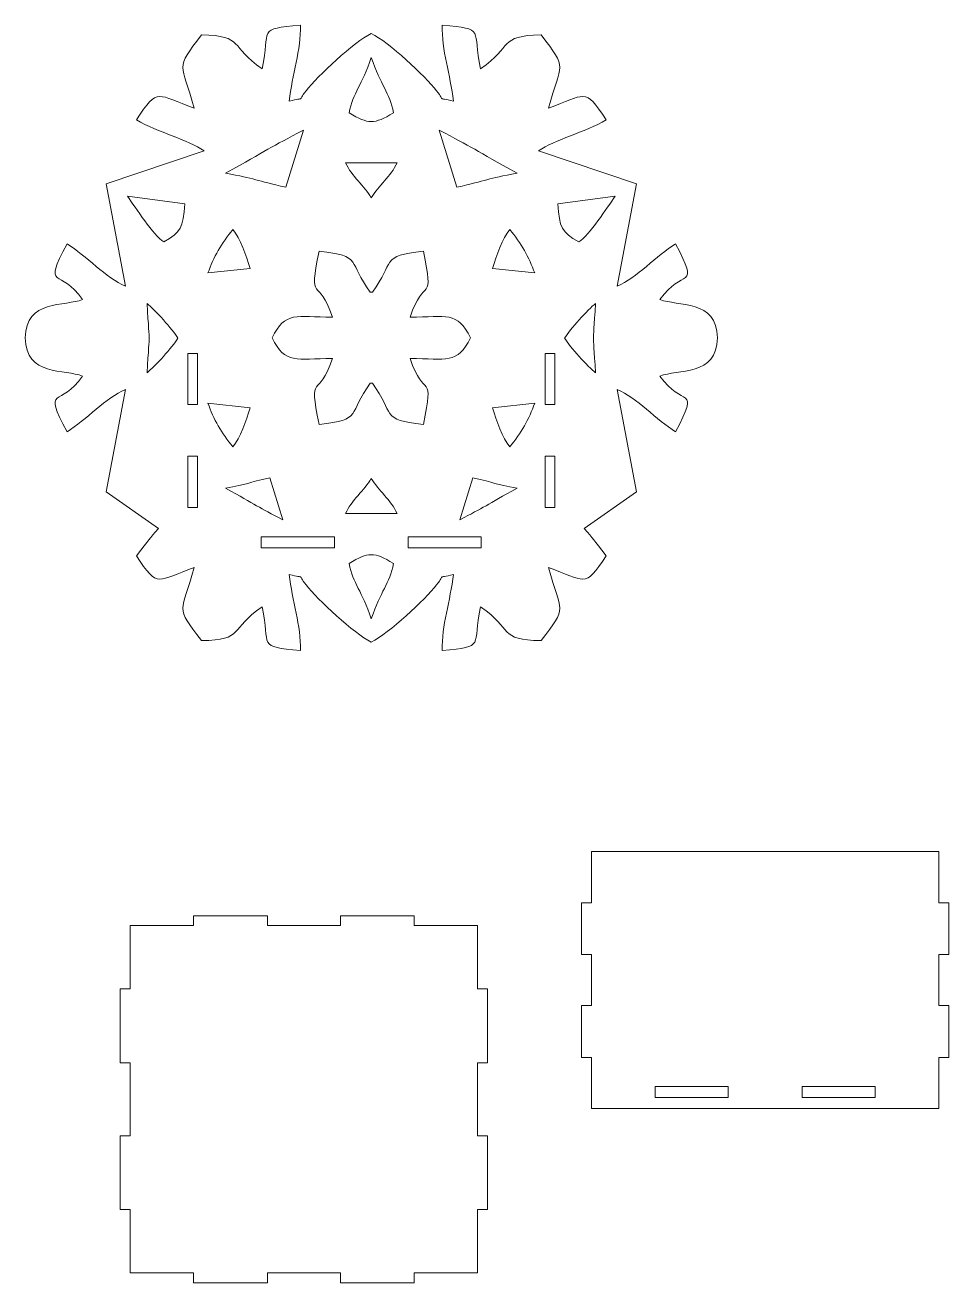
# Model space of a CAD drawing. Header units: centimetres. Extents: x -14.8 to 18.8, y -26.7 to 18.9.
import ezdxf

# ---------------------------------------------------------------- set-up
doc = ezdxf.new("R2010")
doc.units = ezdxf.units.CM
doc.header["$MEASUREMENT"] = 0
doc.layers.add('layer 1', color=7, linetype='Continuous')

msp = doc.modelspace()

# ---------------------------------------------------------------- linework, layer by layer
at = {"layer": 'layer 1', "color": 250, "lineweight": 9}
for points, knots in [([(-2.20881, -3.46827), (-1.57631, -3.16452), (-0.25367, -1.90593), (0.16087, -1.39144), (0.16087, -1.39144), (0.5216, -0.94377), (0.11915, -1.19123), (0.77555, -1.00756), (0.77555, -1.00756), (0.66085, -1.96707), (0.3412, -2.88135), (0.36352, -3.7712), (0.36352, -3.7712), (1.95995, -3.62519), (1.45187, -3.64135), (1.75263, -2.18495), (1.75263, -2.18495), (2.94035, -2.99612), (2.40079, -3.39483), (3.95191, -3.4154), (3.95191, -3.4154), (4.9408, -2.13315), (4.69244, -2.43891), (4.2176, -0.75595), (4.2176, -0.75595), (5.55124, -1.22137), (5.52975, -1.55936), (6.31776, -0.33033), (6.31776, -0.33033), (5.82483, 0.28488), (5.86856, 0.27097), (5.51959, 0.65505), (5.51959, 0.65505), (5.51959, 0.65505), (7.41952, 1.99579), (7.41952, 1.99579), (7.41952, 1.99579), (7.41952, 1.99579), (6.7178, 5.71077), (6.7178, 5.71077), (6.7178, 5.71077), (7.40212, 5.40995), (8.16387, 4.60211), (8.83803, 4.16551), (8.83803, 4.16551), (9.74197, 5.90235), (9.07607, 5.0168), (8.27107, 6.19579), (8.27107, 6.19579), (8.88991, 6.44373), (10.35757, 6.18471), (10.35391, 7.58448), (10.35391, 7.58448), (10.35757, 8.98425), (8.88991, 8.72523), (8.27107, 8.97317), (8.27107, 8.97317), (9.07607, 10.15215), (9.74197, 9.26661), (8.83803, 11.00345), (8.83803, 11.00345), (8.16387, 10.56684), (7.40212, 9.75901), (6.7178, 9.45817), (6.7178, 9.45817), (6.7178, 9.45817), (7.41952, 13.17316), (7.41952, 13.17316), (7.41952, 13.17316), (7.41952, 13.17316), (3.86153, 14.3728), (3.86153, 14.3728), (3.86153, 14.3728), (4.45539, 14.78683), (5.52951, 15.03736), (6.31776, 15.49929), (6.31776, 15.49929), (5.52975, 16.72832), (5.55124, 16.39032), (4.2176, 15.92491), (4.2176, 15.92491), (4.69244, 17.60785), (4.9408, 17.30211), (3.95191, 18.58436), (3.95191, 18.58436), (2.40079, 18.56377), (2.94035, 18.16508), (1.75263, 17.35391), (1.75263, 17.35391), (1.45187, 18.81032), (1.95995, 18.79416), (0.36352, 18.94017), (0.36352, 18.94017), (0.3412, 18.05031), (0.66085, 17.13603), (0.77555, 16.17652), (0.77555, 16.17652), (0.11915, 16.36019), (0.5216, 16.11272), (0.16087, 16.5604), (0.16087, 16.5604), (-0.25367, 17.07489), (-1.57631, 18.33348), (-2.20881, 18.63724), (-2.20881, 18.63724), (-2.84132, 18.33348), (-4.16396, 17.07489), (-4.57849, 16.5604), (-4.57849, 16.5604), (-4.93923, 16.11272), (-4.53677, 16.36019), (-5.19317, 16.17652), (-5.19317, 16.17652), (-5.07848, 17.13603), (-4.75883, 18.05031), (-4.78115, 18.94017), (-4.78115, 18.94017), (-6.37757, 18.79416), (-5.86949, 18.81032), (-6.17025, 17.35391), (-6.17025, 17.35391), (-7.35797, 18.16508), (-6.81841, 18.56377), (-8.36953, 18.58436), (-8.36953, 18.58436), (-9.35843, 17.30211), (-9.11007, 17.60785), (-8.63523, 15.92491), (-8.63523, 15.92491), (-9.96887, 16.39032), (-9.94737, 16.72832), (-10.73539, 15.49929), (-10.73539, 15.49929), (-9.94713, 15.03736), (-8.87301, 14.78683), (-8.27916, 14.3728), (-8.27916, 14.3728), (-8.27916, 14.3728), (-11.83715, 13.17316), (-11.83715, 13.17316), (-11.83715, 13.17316), (-11.83715, 13.17316), (-11.13543, 9.45817), (-11.13543, 9.45817), (-11.13543, 9.45817), (-11.81975, 9.75901), (-12.58151, 10.56684), (-13.25567, 11.00345), (-13.25567, 11.00345), (-14.15961, 9.26661), (-13.49371, 10.15215), (-12.68871, 8.97317), (-12.68871, 8.97317), (-13.30755, 8.72523), (-14.77521, 8.98425), (-14.77155, 7.58448), (-14.77155, 7.58448), (-14.77521, 6.18471), (-13.30755, 6.44373), (-12.68871, 6.19579), (-12.68871, 6.19579), (-13.49371, 5.0168), (-14.15961, 5.90235), (-13.25567, 4.16551), (-13.25567, 4.16551), (-12.58151, 4.60211), (-11.81975, 5.40995), (-11.13543, 5.71077), (-11.13543, 5.71077), (-11.13543, 5.71077), (-11.83715, 1.99579), (-11.83715, 1.99579), (-11.83715, 1.99579), (-11.83715, 1.99579), (-9.93721, 0.65505), (-9.93721, 0.65505), (-9.93721, 0.65505), (-10.28619, 0.27097), (-10.24245, 0.28488), (-10.73539, -0.33033), (-10.73539, -0.33033), (-9.94737, -1.55936), (-9.96887, -1.22137), (-8.63523, -0.75595), (-8.63523, -0.75595), (-9.11007, -2.43891), (-9.35843, -2.13315), (-8.36953, -3.4154), (-8.36953, -3.4154), (-6.81841, -3.39483), (-7.35797, -2.99612), (-6.17025, -2.18495), (-6.17025, -2.18495), (-5.86949, -3.64135), (-6.37757, -3.62519), (-4.78115, -3.7712), (-4.78115, -3.7712), (-4.75883, -2.88135), (-5.07848, -1.96707), (-5.19317, -1.00756), (-5.19317, -1.00756), (-4.53677, -1.19123), (-4.93923, -0.94377), (-4.57849, -1.39144), (-4.57849, -1.39144), (-4.16396, -1.90593), (-2.84132, -3.16452), (-2.20881, -3.46827)], [0, 0, 0, 0, 0.01886792, 0.01886792, 0.01886792, 0.01886792, 0.03773585, 0.03773585, 0.03773585, 0.03773585, 0.05660377, 0.05660377, 0.05660377, 0.05660377, 0.0754717, 0.0754717, 0.0754717, 0.0754717, 0.09433962, 0.09433962, 0.09433962, 0.09433962, 0.11320755, 0.11320755, 0.11320755, 0.11320755, 0.13207547, 0.13207547, 0.13207547, 0.13207547, 0.1509434, 0.1509434, 0.1509434, 0.1509434, 0.16981132, 0.16981132, 0.16981132, 0.16981132, 0.18867925, 0.18867925, 0.18867925, 0.18867925, 0.20754717, 0.20754717, 0.20754717, 0.20754717, 0.22641509, 0.22641509, 0.22641509, 0.22641509, 0.24528302, 0.24528302, 0.24528302, 0.24528302, 0.26415094, 0.26415094, 0.26415094, 0.26415094, 0.28301887, 0.28301887, 0.28301887, 0.28301887, 0.30188679, 0.30188679, 0.30188679, 0.30188679, 0.32075472, 0.32075472, 0.32075472, 0.32075472, 0.33962264, 0.33962264, 0.33962264, 0.33962264, 0.35849057, 0.35849057, 0.35849057, 0.35849057, 0.37735849, 0.37735849, 0.37735849, 0.37735849, 0.39622642, 0.39622642, 0.39622642, 0.39622642, 0.41509434, 0.41509434, 0.41509434, 0.41509434, 0.43396226, 0.43396226, 0.43396226, 0.43396226, 0.45283019, 0.45283019, 0.45283019, 0.45283019, 0.47169811, 0.47169811, 0.47169811, 0.47169811, 0.49056604, 0.49056604, 0.49056604, 0.49056604, 0.50943396, 0.50943396, 0.50943396, 0.50943396, 0.52830189, 0.52830189, 0.52830189, 0.52830189, 0.54716981, 0.54716981, 0.54716981, 0.54716981, 0.56603774, 0.56603774, 0.56603774, 0.56603774, 0.58490566, 0.58490566, 0.58490566, 0.58490566, 0.60377358, 0.60377358, 0.60377358, 0.60377358, 0.62264151, 0.62264151, 0.62264151, 0.62264151, 0.64150943, 0.64150943, 0.64150943, 0.64150943, 0.66037736, 0.66037736, 0.66037736, 0.66037736, 0.67924528, 0.67924528, 0.67924528, 0.67924528, 0.69811321, 0.69811321, 0.69811321, 0.69811321, 0.71698113, 0.71698113, 0.71698113, 0.71698113, 0.73584906, 0.73584906, 0.73584906, 0.73584906, 0.75471698, 0.75471698, 0.75471698, 0.75471698, 0.77358491, 0.77358491, 0.77358491, 0.77358491, 0.79245283, 0.79245283, 0.79245283, 0.79245283, 0.81132075, 0.81132075, 0.81132075, 0.81132075, 0.83018868, 0.83018868, 0.83018868, 0.83018868, 0.8490566, 0.8490566, 0.8490566, 0.8490566, 0.86792453, 0.86792453, 0.86792453, 0.86792453, 0.88679245, 0.88679245, 0.88679245, 0.88679245, 0.90566038, 0.90566038, 0.90566038, 0.90566038, 0.9245283, 0.9245283, 0.9245283, 0.9245283, 0.94339623, 0.94339623, 0.94339623, 0.94339623, 0.96226415, 0.96226415, 0.96226415, 0.96226415, 1, 1, 1, 1]), ([(-2.20881, 17.7632), (-2.53831, 16.75389), (-2.88096, 16.49611), (-3.0114, 15.75532), (-3.0114, 15.75532), (-2.66483, 15.54128), (-2.43303, 15.44199), (-2.20881, 15.43683), (-2.20881, 15.43683), (-1.9846, 15.44199), (-1.7528, 15.54128), (-1.40623, 15.75532), (-1.40623, 15.75532), (-1.53667, 16.49611), (-1.87932, 16.75389), (-2.20881, 17.7632)], [0, 0, 0, 0, 0.2, 0.2, 0.2, 0.2, 0.4, 0.4, 0.4, 0.4, 0.6, 0.6, 0.6, 0.6, 1, 1, 1, 1]), ([(-4.67536, 15.12789), (-5.85425, 14.51596), (-5.99152, 14.40161), (-7.50256, 13.56696), (-7.50256, 13.56696), (-6.39997, 13.35807), (-6.41021, 13.30517), (-5.31736, 13.05048), (-5.31736, 13.05048), (-5.31736, 13.05048), (-4.67536, 15.12789), (-4.67536, 15.12789)], [0, 0, 0, 0, 0.25, 0.25, 0.25, 0.25, 0.5, 0.5, 0.5, 0.5, 1, 1, 1, 1]), ([(0.25773, 15.12789), (1.43663, 14.51596), (1.57389, 14.40161), (3.08493, 13.56696), (3.08493, 13.56696), (1.98235, 13.35807), (1.99259, 13.30517), (0.89973, 13.05048), (0.89973, 13.05048), (0.89973, 13.05048), (0.25773, 15.12789), (0.25773, 15.12789)], [0, 0, 0, 0, 0.25, 0.25, 0.25, 0.25, 0.5, 0.5, 0.5, 0.5, 1, 1, 1, 1]), ([(-2.20881, 13.93776), (-2.20881, 13.93776), (-1.27181, 13.94309), (-1.27181, 13.94309), (-1.27181, 13.94309), (-1.49943, 13.44919), (-1.9512, 13.10269), (-2.20881, 12.66801), (-2.20881, 12.66801), (-2.46643, 13.10269), (-2.9182, 13.44919), (-3.14581, 13.94309), (-3.14581, 13.94309), (-3.14581, 13.94309), (-2.20881, 13.93776), (-2.20881, 13.93776)], [0, 0, 0, 0, 0.2, 0.2, 0.2, 0.2, 0.4, 0.4, 0.4, 0.4, 0.6, 0.6, 0.6, 0.6, 1, 1, 1, 1]), ([(-9.73895, 11.06905), (-9.11861, 11.43484), (-9.03733, 11.56623), (-8.98263, 12.45331), (-8.98263, 12.45331), (-8.98263, 12.45331), (-11.05772, 12.7234), (-11.05772, 12.7234), (-11.05772, 12.7234), (-10.77249, 12.32857), (-10.12219, 11.29519), (-9.73895, 11.06905)], [0, 0, 0, 0, 0.25, 0.25, 0.25, 0.25, 0.5, 0.5, 0.5, 0.5, 1, 1, 1, 1]), ([(5.32132, 11.06905), (4.70099, 11.43484), (4.61971, 11.56623), (4.565, 12.45331), (4.565, 12.45331), (4.565, 12.45331), (6.64009, 12.7234), (6.64009, 12.7234), (6.64009, 12.7234), (6.35487, 12.32857), (5.70456, 11.29519), (5.32132, 11.06905)], [0, 0, 0, 0, 0.25, 0.25, 0.25, 0.25, 0.5, 0.5, 0.5, 0.5, 1, 1, 1, 1]), ([(-7.24128, 11.51803), (-7.63424, 11.03668), (-7.94375, 10.50121), (-8.13907, 9.93892), (-8.13907, 9.93892), (-8.13907, 9.93892), (-6.61161, 10.104), (-6.61161, 10.104), (-6.61161, 10.104), (-6.74904, 10.57568), (-6.96768, 11.19961), (-7.24128, 11.51803)], [0, 0, 0, 0, 0.25, 0.25, 0.25, 0.25, 0.5, 0.5, 0.5, 0.5, 1, 1, 1, 1]), ([(2.82365, 11.51803), (3.21661, 11.03668), (3.52612, 10.50121), (3.72144, 9.93892), (3.72144, 9.93892), (3.72144, 9.93892), (2.19399, 10.104), (2.19399, 10.104), (2.19399, 10.104), (2.33141, 10.57568), (2.55005, 11.19961), (2.82365, 11.51803)], [0, 0, 0, 0, 0.25, 0.25, 0.25, 0.25, 0.5, 0.5, 0.5, 0.5, 1, 1, 1, 1]), ([(-2.20881, 5.93283), (-2.20881, 5.93283), (-2.25063, 5.93283), (-2.25063, 5.93283), (-2.25063, 5.93283), (-3.05871, 4.82433), (-2.51632, 4.60236), (-4.10299, 4.43869), (-4.10299, 4.43869), (-4.50528, 6.38809), (-4.11207, 5.32281), (-3.61767, 6.83261), (-3.61767, 6.83261), (-4.93615, 6.83228), (-5.33936, 6.60365), (-5.80577, 7.58448), (-5.80577, 7.58448), (-5.33936, 8.56531), (-4.93615, 8.33668), (-3.61767, 8.33633), (-3.61767, 8.33633), (-4.11207, 9.84615), (-4.50528, 8.78085), (-4.10299, 10.73027), (-4.10299, 10.73027), (-2.51632, 10.5666), (-3.05871, 10.34463), (-2.25063, 9.23613), (-2.25063, 9.23613), (-2.25063, 9.23613), (-2.20881, 9.23613), (-2.20881, 9.23613), (-2.20881, 9.23613), (-2.20881, 9.23613), (-2.167, 9.23613), (-2.167, 9.23613), (-2.167, 9.23613), (-1.35892, 10.34463), (-1.90131, 10.5666), (-0.31464, 10.73027), (-0.31464, 10.73027), (0.08765, 8.78085), (-0.30556, 9.84615), (-0.79996, 8.33633), (-0.79996, 8.33633), (0.51852, 8.33668), (0.92173, 8.56531), (1.38815, 7.58448), (1.38815, 7.58448), (0.92173, 6.60365), (0.51852, 6.83228), (-0.79996, 6.83261), (-0.79996, 6.83261), (-0.30556, 5.32281), (0.08765, 6.38809), (-0.31464, 4.43869), (-0.31464, 4.43869), (-1.90131, 4.60236), (-1.35892, 4.82433), (-2.167, 5.93283), (-2.167, 5.93283), (-2.167, 5.93283), (-2.20881, 5.93283), (-2.20881, 5.93283)], [0, 0, 0, 0, 0.05882353, 0.05882353, 0.05882353, 0.05882353, 0.11764706, 0.11764706, 0.11764706, 0.11764706, 0.17647059, 0.17647059, 0.17647059, 0.17647059, 0.23529412, 0.23529412, 0.23529412, 0.23529412, 0.29411765, 0.29411765, 0.29411765, 0.29411765, 0.35294118, 0.35294118, 0.35294118, 0.35294118, 0.41176471, 0.41176471, 0.41176471, 0.41176471, 0.47058824, 0.47058824, 0.47058824, 0.47058824, 0.52941176, 0.52941176, 0.52941176, 0.52941176, 0.58823529, 0.58823529, 0.58823529, 0.58823529, 0.64705882, 0.64705882, 0.64705882, 0.64705882, 0.70588235, 0.70588235, 0.70588235, 0.70588235, 0.76470588, 0.76470588, 0.76470588, 0.76470588, 0.82352941, 0.82352941, 0.82352941, 0.82352941, 0.88235294, 0.88235294, 0.88235294, 0.88235294, 1, 1, 1, 1]), ([(-10.2704, 7.57181), (-10.27481, 7.70864), (-10.29865, 7.97401), (-10.35125, 8.83603), (-10.35125, 8.83603), (-10.07583, 8.60301), (-9.41876, 7.89367), (-9.22795, 7.57181), (-9.22795, 7.57181), (-9.41876, 7.24996), (-10.07583, 6.5406), (-10.35125, 6.30759), (-10.35125, 6.30759), (-10.29865, 7.16963), (-10.27481, 7.43497), (-10.2704, 7.57181)], [0, 0, 0, 0, 0.2, 0.2, 0.2, 0.2, 0.4, 0.4, 0.4, 0.4, 0.6, 0.6, 0.6, 0.6, 1, 1, 1, 1]), ([(5.85277, 7.57181), (5.85719, 7.70864), (5.88103, 7.97401), (5.93363, 8.83603), (5.93363, 8.83603), (5.6582, 8.60301), (5.00113, 7.89367), (4.81032, 7.57181), (4.81032, 7.57181), (5.00113, 7.24996), (5.6582, 6.5406), (5.93363, 6.30759), (5.93363, 6.30759), (5.88103, 7.16963), (5.85719, 7.43497), (5.85277, 7.57181)], [0, 0, 0, 0, 0.2, 0.2, 0.2, 0.2, 0.4, 0.4, 0.4, 0.4, 0.6, 0.6, 0.6, 0.6, 1, 1, 1, 1]), ([(-8.87547, 5.16032), (-8.87547, 5.16032), (-8.87547, 7.01365), (-8.87547, 7.01365), (-8.87547, 7.01365), (-8.87547, 7.01365), (-8.51549, 7.01365), (-8.51549, 7.01365), (-8.51549, 7.01365), (-8.51549, 7.01365), (-8.51549, 5.16032), (-8.51549, 5.16032), (-8.51549, 5.16032), (-8.51549, 5.16032), (-8.87547, 5.16032), (-8.87547, 5.16032)], [0, 0, 0, 0, 0.2, 0.2, 0.2, 0.2, 0.4, 0.4, 0.4, 0.4, 0.6, 0.6, 0.6, 0.6, 1, 1, 1, 1]), ([(4.45785, 7.01365), (4.45785, 7.01365), (4.45785, 5.16032), (4.45785, 5.16032), (4.45785, 5.16032), (4.45785, 5.16032), (4.09785, 5.16032), (4.09785, 5.16032), (4.09785, 5.16032), (4.09785, 5.16032), (4.09785, 7.01365), (4.09785, 7.01365), (4.09785, 7.01365), (4.09785, 7.01365), (4.45785, 7.01365), (4.45785, 7.01365)], [0, 0, 0, 0, 0.2, 0.2, 0.2, 0.2, 0.4, 0.4, 0.4, 0.4, 0.6, 0.6, 0.6, 0.6, 1, 1, 1, 1]), ([(-7.24129, 3.6256), (-7.63425, 4.10695), (-7.94376, 4.64241), (-8.13908, 5.20471), (-8.13908, 5.20471), (-8.13908, 5.20471), (-6.61163, 5.03963), (-6.61163, 5.03963), (-6.61163, 5.03963), (-6.74905, 4.56795), (-6.96769, 3.94401), (-7.24129, 3.6256)], [0, 0, 0, 0, 0.25, 0.25, 0.25, 0.25, 0.5, 0.5, 0.5, 0.5, 1, 1, 1, 1]), ([(2.82364, 3.6256), (3.2166, 4.10695), (3.52611, 4.64241), (3.72143, 5.20471), (3.72143, 5.20471), (3.72143, 5.20471), (2.19397, 5.03963), (2.19397, 5.03963), (2.19397, 5.03963), (2.3314, 4.56795), (2.55004, 3.94401), (2.82364, 3.6256)], [0, 0, 0, 0, 0.25, 0.25, 0.25, 0.25, 0.5, 0.5, 0.5, 0.5, 1, 1, 1, 1]), ([(-8.87547, 1.42697), (-8.87547, 1.42697), (-8.51549, 1.42697), (-8.51549, 1.42697), (-8.51549, 1.42697), (-8.51549, 1.42697), (-8.51549, 3.28032), (-8.51549, 3.28032), (-8.51549, 3.28032), (-8.51549, 3.28032), (-8.87547, 3.28032), (-8.87547, 3.28032), (-8.87547, 3.28032), (-8.87547, 3.28032), (-8.87547, 1.42697), (-8.87547, 1.42697)], [0, 0, 0, 0, 0.2, 0.2, 0.2, 0.2, 0.4, 0.4, 0.4, 0.4, 0.6, 0.6, 0.6, 0.6, 1, 1, 1, 1]), ([(4.45785, 3.28032), (4.45785, 3.28032), (4.45785, 1.42697), (4.45785, 1.42697), (4.45785, 1.42697), (4.45785, 1.42697), (4.09785, 1.42697), (4.09785, 1.42697), (4.09785, 1.42697), (4.09785, 1.42697), (4.09785, 3.28032), (4.09785, 3.28032), (4.09785, 3.28032), (4.09785, 3.28032), (4.45785, 3.28032), (4.45785, 3.28032)], [0, 0, 0, 0, 0.2, 0.2, 0.2, 0.2, 0.4, 0.4, 0.4, 0.4, 0.6, 0.6, 0.6, 0.6, 1, 1, 1, 1]), ([(-5.42648, 0.97533), (-6.29217, 1.42469), (-6.39297, 1.50865), (-7.50256, 2.12156), (-7.50256, 2.12156), (-6.69291, 2.27496), (-6.70043, 2.3138), (-5.89792, 2.50083), (-5.89792, 2.50083), (-5.89792, 2.50083), (-5.42648, 0.97533), (-5.42648, 0.97533)], [0, 0, 0, 0, 0.25, 0.25, 0.25, 0.25, 0.5, 0.5, 0.5, 0.5, 1, 1, 1, 1]), ([(-2.20883, 1.20587), (-2.20883, 1.20587), (-1.27183, 1.20053), (-1.27183, 1.20053), (-1.27183, 1.20053), (-1.49944, 1.69444), (-1.95121, 2.04093), (-2.20883, 2.47561), (-2.20883, 2.47561), (-2.46644, 2.04093), (-2.91821, 1.69444), (-3.14583, 1.20053), (-3.14583, 1.20053), (-3.14583, 1.20053), (-2.20883, 1.20587), (-2.20883, 1.20587)], [0, 0, 0, 0, 0.2, 0.2, 0.2, 0.2, 0.4, 0.4, 0.4, 0.4, 0.6, 0.6, 0.6, 0.6, 1, 1, 1, 1]), ([(1.00885, 0.97533), (1.87455, 1.42469), (1.97535, 1.50865), (3.08493, 2.12156), (3.08493, 2.12156), (2.27528, 2.27496), (2.2828, 2.3138), (1.48029, 2.50083), (1.48029, 2.50083), (1.48029, 2.50083), (1.00885, 0.97533), (1.00885, 0.97533)], [0, 0, 0, 0, 0.25, 0.25, 0.25, 0.25, 0.5, 0.5, 0.5, 0.5, 1, 1, 1, 1]), ([(-3.54881, -0.04637), (-3.54881, -0.04637), (-6.20215, -0.04637), (-6.20215, -0.04637), (-6.20215, -0.04637), (-6.20215, -0.04637), (-6.20215, 0.35363), (-6.20215, 0.35363), (-6.20215, 0.35363), (-6.20215, 0.35363), (-3.54881, 0.35363), (-3.54881, 0.35363), (-3.54881, 0.35363), (-3.54881, 0.35363), (-3.54881, -0.04637), (-3.54881, -0.04637)], [0, 0, 0, 0, 0.2, 0.2, 0.2, 0.2, 0.4, 0.4, 0.4, 0.4, 0.6, 0.6, 0.6, 0.6, 1, 1, 1, 1]), ([(1.78452, -0.04637), (1.78452, -0.04637), (-0.86881, -0.04637), (-0.86881, -0.04637), (-0.86881, -0.04637), (-0.86881, -0.04637), (-0.86881, 0.35363), (-0.86881, 0.35363), (-0.86881, 0.35363), (-0.86881, 0.35363), (1.78452, 0.35363), (1.78452, 0.35363), (1.78452, 0.35363), (1.78452, 0.35363), (1.78452, -0.04637), (1.78452, -0.04637)], [0, 0, 0, 0, 0.2, 0.2, 0.2, 0.2, 0.4, 0.4, 0.4, 0.4, 0.6, 0.6, 0.6, 0.6, 1, 1, 1, 1]), ([(-2.20883, -2.61957), (-2.53832, -1.61027), (-2.88097, -1.35248), (-3.01141, -0.61169), (-3.01141, -0.61169), (-2.66484, -0.39765), (-2.43304, -0.29836), (-2.20883, -0.2932), (-2.20883, -0.2932), (-1.98461, -0.29836), (-1.75281, -0.39765), (-1.40624, -0.61169), (-1.40624, -0.61169), (-1.53668, -1.35248), (-1.87933, -1.61027), (-2.20883, -2.61957)], [0, 0, 0, 0, 0.2, 0.2, 0.2, 0.2, 0.4, 0.4, 0.4, 0.4, 0.6, 0.6, 0.6, 0.6, 1, 1, 1, 1]), ([(5.78376, -11.07921), (5.78376, -11.07921), (5.78376, -12.9392), (5.78376, -12.9392), (5.78376, -12.9392), (5.78376, -12.9392), (5.42376, -12.9392), (5.42376, -12.9392), (5.42376, -12.9392), (5.42376, -12.9392), (5.42376, -14.8192), (5.42376, -14.8192), (5.42376, -14.8192), (5.42376, -14.8192), (5.78376, -14.8192), (5.78376, -14.8192), (5.78376, -14.8192), (5.78376, -14.8192), (5.78376, -16.67253), (5.78376, -16.67253), (5.78376, -16.67253), (5.78376, -16.67253), (5.42376, -16.67253), (5.42376, -16.67253), (5.42376, -16.67253), (5.42376, -16.67253), (5.42376, -18.55253), (5.42376, -18.55253), (5.42376, -18.55253), (5.42376, -18.55253), (5.78376, -18.55253), (5.78376, -18.55253), (5.78376, -18.55253), (5.78376, -18.55253), (5.78376, -20.41255), (5.78376, -20.41255), (5.78376, -20.41255), (5.78376, -20.41255), (18.39708, -20.41255), (18.39708, -20.41255), (18.39708, -20.41255), (18.39708, -20.41255), (18.39708, -18.55253), (18.39708, -18.55253), (18.39708, -18.55253), (18.39708, -18.55253), (18.75709, -18.55253), (18.75709, -18.55253), (18.75709, -18.55253), (18.75709, -18.55253), (18.75709, -16.67253), (18.75709, -16.67253), (18.75709, -16.67253), (18.75709, -16.67253), (18.39708, -16.67253), (18.39708, -16.67253), (18.39708, -16.67253), (18.39708, -16.67253), (18.39708, -14.8192), (18.39708, -14.8192), (18.39708, -14.8192), (18.39708, -14.8192), (18.75709, -14.8192), (18.75709, -14.8192), (18.75709, -14.8192), (18.75709, -14.8192), (18.75709, -12.9392), (18.75709, -12.9392), (18.75709, -12.9392), (18.75709, -12.9392), (18.39708, -12.9392), (18.39708, -12.9392), (18.39708, -12.9392), (18.39708, -12.9392), (18.39708, -11.07921), (18.39708, -11.07921)], [0, 0, 0, 0, 0.05, 0.05, 0.05, 0.05, 0.1, 0.1, 0.1, 0.1, 0.15, 0.15, 0.15, 0.15, 0.2, 0.2, 0.2, 0.2, 0.25, 0.25, 0.25, 0.25, 0.3, 0.3, 0.3, 0.3, 0.35, 0.35, 0.35, 0.35, 0.4, 0.4, 0.4, 0.4, 0.45, 0.45, 0.45, 0.45, 0.5, 0.5, 0.5, 0.5, 0.55, 0.55, 0.55, 0.55, 0.6, 0.6, 0.6, 0.6, 0.65, 0.65, 0.65, 0.65, 0.7, 0.7, 0.7, 0.7, 0.75, 0.75, 0.75, 0.75, 0.8, 0.8, 0.8, 0.8, 0.85, 0.85, 0.85, 0.85, 0.9, 0.9, 0.9, 0.9, 1, 1, 1, 1]), ([(-8.66136, -26.73993), (-8.66136, -26.73993), (-5.98136, -26.73993), (-5.98136, -26.73993), (-5.98136, -26.73993), (-5.98136, -26.73993), (-5.98136, -26.37995), (-5.98136, -26.37995), (-5.98136, -26.37995), (-5.98136, -26.37995), (-3.32803, -26.37995), (-3.32803, -26.37995), (-3.32803, -26.37995), (-3.32803, -26.37995), (-3.32803, -26.73993), (-3.32803, -26.73993), (-3.32803, -26.73993), (-3.32803, -26.73993), (-0.64802, -26.73993), (-0.64802, -26.73993), (-0.64802, -26.73993), (-0.64802, -26.73993), (-0.64802, -26.37995), (-0.64802, -26.37995), (-0.64802, -26.37995), (-0.64802, -26.37995), (1.65198, -26.37995), (1.65198, -26.37995), (1.65198, -26.37995), (1.65198, -26.37995), (1.65198, -24.07993), (1.65198, -24.07993), (1.65198, -24.07993), (1.65198, -24.07993), (2.01197, -24.07993), (2.01197, -24.07993), (2.01197, -24.07993), (2.01197, -24.07993), (2.01197, -21.39994), (2.01197, -21.39994), (2.01197, -21.39994), (2.01197, -21.39994), (1.65198, -21.39994), (1.65198, -21.39994), (1.65198, -21.39994), (1.65198, -21.39994), (1.65198, -18.7466), (1.65198, -18.7466), (1.65198, -18.7466), (1.65198, -18.7466), (2.01197, -18.7466), (2.01197, -18.7466), (2.01197, -18.7466), (2.01197, -18.7466), (2.01197, -16.0666), (2.01197, -16.0666), (2.01197, -16.0666), (2.01197, -16.0666), (1.65198, -16.0666), (1.65198, -16.0666), (1.65198, -16.0666), (1.65198, -16.0666), (1.65198, -13.7666), (1.65198, -13.7666), (1.65198, -13.7666), (1.65198, -13.7666), (-0.64802, -13.7666), (-0.64802, -13.7666), (-0.64802, -13.7666), (-0.64802, -13.7666), (-0.64802, -13.4066), (-0.64802, -13.4066), (-0.64802, -13.4066), (-0.64802, -13.4066), (-3.32803, -13.4066), (-3.32803, -13.4066), (-3.32803, -13.4066), (-3.32803, -13.4066), (-3.32803, -13.7666), (-3.32803, -13.7666), (-3.32803, -13.7666), (-3.32803, -13.7666), (-5.98136, -13.7666), (-5.98136, -13.7666), (-5.98136, -13.7666), (-5.98136, -13.7666), (-5.98136, -13.4066), (-5.98136, -13.4066), (-5.98136, -13.4066), (-5.98136, -13.4066), (-8.66136, -13.4066), (-8.66136, -13.4066), (-8.66136, -13.4066), (-8.66136, -13.4066), (-8.66136, -13.7666), (-8.66136, -13.7666), (-8.66136, -13.7666), (-8.66136, -13.7666), (-10.96137, -13.7666), (-10.96137, -13.7666), (-10.96137, -13.7666), (-10.96137, -13.7666), (-10.96137, -16.0666), (-10.96137, -16.0666), (-10.96137, -16.0666), (-10.96137, -16.0666), (-11.32137, -16.0666), (-11.32137, -16.0666), (-11.32137, -16.0666), (-11.32137, -16.0666), (-11.32137, -18.7466), (-11.32137, -18.7466), (-11.32137, -18.7466), (-11.32137, -18.7466), (-10.96137, -18.7466), (-10.96137, -18.7466), (-10.96137, -18.7466), (-10.96137, -18.7466), (-10.96137, -21.39994), (-10.96137, -21.39994), (-10.96137, -21.39994), (-10.96137, -21.39994), (-11.32137, -21.39994), (-11.32137, -21.39994), (-11.32137, -21.39994), (-11.32137, -21.39994), (-11.32137, -24.07993), (-11.32137, -24.07993), (-11.32137, -24.07993), (-11.32137, -24.07993), (-10.96137, -24.07993), (-10.96137, -24.07993), (-10.96137, -24.07993), (-10.96137, -24.07993), (-10.96137, -26.37995), (-10.96137, -26.37995), (-10.96137, -26.37995), (-10.96137, -26.37995), (-8.66136, -26.37995), (-8.66136, -26.37995), (-8.66136, -26.37995), (-8.66136, -26.37995), (-8.66136, -26.73993), (-8.66136, -26.73993)], [0, 0, 0, 0, 0.02702703, 0.02702703, 0.02702703, 0.02702703, 0.05405405, 0.05405405, 0.05405405, 0.05405405, 0.08108108, 0.08108108, 0.08108108, 0.08108108, 0.10810811, 0.10810811, 0.10810811, 0.10810811, 0.13513514, 0.13513514, 0.13513514, 0.13513514, 0.16216216, 0.16216216, 0.16216216, 0.16216216, 0.18918919, 0.18918919, 0.18918919, 0.18918919, 0.21621622, 0.21621622, 0.21621622, 0.21621622, 0.24324324, 0.24324324, 0.24324324, 0.24324324, 0.27027027, 0.27027027, 0.27027027, 0.27027027, 0.2972973, 0.2972973, 0.2972973, 0.2972973, 0.32432432, 0.32432432, 0.32432432, 0.32432432, 0.35135135, 0.35135135, 0.35135135, 0.35135135, 0.37837838, 0.37837838, 0.37837838, 0.37837838, 0.40540541, 0.40540541, 0.40540541, 0.40540541, 0.43243243, 0.43243243, 0.43243243, 0.43243243, 0.45945946, 0.45945946, 0.45945946, 0.45945946, 0.48648649, 0.48648649, 0.48648649, 0.48648649, 0.51351351, 0.51351351, 0.51351351, 0.51351351, 0.54054054, 0.54054054, 0.54054054, 0.54054054, 0.56756757, 0.56756757, 0.56756757, 0.56756757, 0.59459459, 0.59459459, 0.59459459, 0.59459459, 0.62162162, 0.62162162, 0.62162162, 0.62162162, 0.64864865, 0.64864865, 0.64864865, 0.64864865, 0.67567568, 0.67567568, 0.67567568, 0.67567568, 0.7027027, 0.7027027, 0.7027027, 0.7027027, 0.72972973, 0.72972973, 0.72972973, 0.72972973, 0.75675676, 0.75675676, 0.75675676, 0.75675676, 0.78378378, 0.78378378, 0.78378378, 0.78378378, 0.81081081, 0.81081081, 0.81081081, 0.81081081, 0.83783784, 0.83783784, 0.83783784, 0.83783784, 0.86486486, 0.86486486, 0.86486486, 0.86486486, 0.89189189, 0.89189189, 0.89189189, 0.89189189, 0.91891892, 0.91891892, 0.91891892, 0.91891892, 0.94594595, 0.94594595, 0.94594595, 0.94594595, 1, 1, 1, 1]), ([(8.09708, -20.01255), (8.09708, -20.01255), (10.75043, -20.01255), (10.75043, -20.01255), (10.75043, -20.01255), (10.75043, -20.01255), (10.75043, -19.61255), (10.75043, -19.61255), (10.75043, -19.61255), (10.75043, -19.61255), (8.09708, -19.61255), (8.09708, -19.61255), (8.09708, -19.61255), (8.09708, -19.61255), (8.09708, -20.01255), (8.09708, -20.01255)], [0, 0, 0, 0, 0.2, 0.2, 0.2, 0.2, 0.4, 0.4, 0.4, 0.4, 0.6, 0.6, 0.6, 0.6, 1, 1, 1, 1]), ([(13.43041, -20.01255), (13.43041, -20.01255), (16.08376, -20.01255), (16.08376, -20.01255), (16.08376, -20.01255), (16.08376, -20.01255), (16.08376, -19.61255), (16.08376, -19.61255), (16.08376, -19.61255), (16.08376, -19.61255), (13.43041, -19.61255), (13.43041, -19.61255), (13.43041, -19.61255), (13.43041, -19.61255), (13.43041, -20.01255), (13.43041, -20.01255)], [0, 0, 0, 0, 0.2, 0.2, 0.2, 0.2, 0.4, 0.4, 0.4, 0.4, 0.6, 0.6, 0.6, 0.6, 1, 1, 1, 1])]:
    msp.add_open_spline(points, degree=3, knots=knots, dxfattribs=at)
msp.add_open_spline([(5.78376, -11.07921), (5.78376, -11.07921), (18.39709, -11.07921), (18.39709, -11.07921)], degree=3, dxfattribs=at)

doc.saveas('drawing.dxf')
